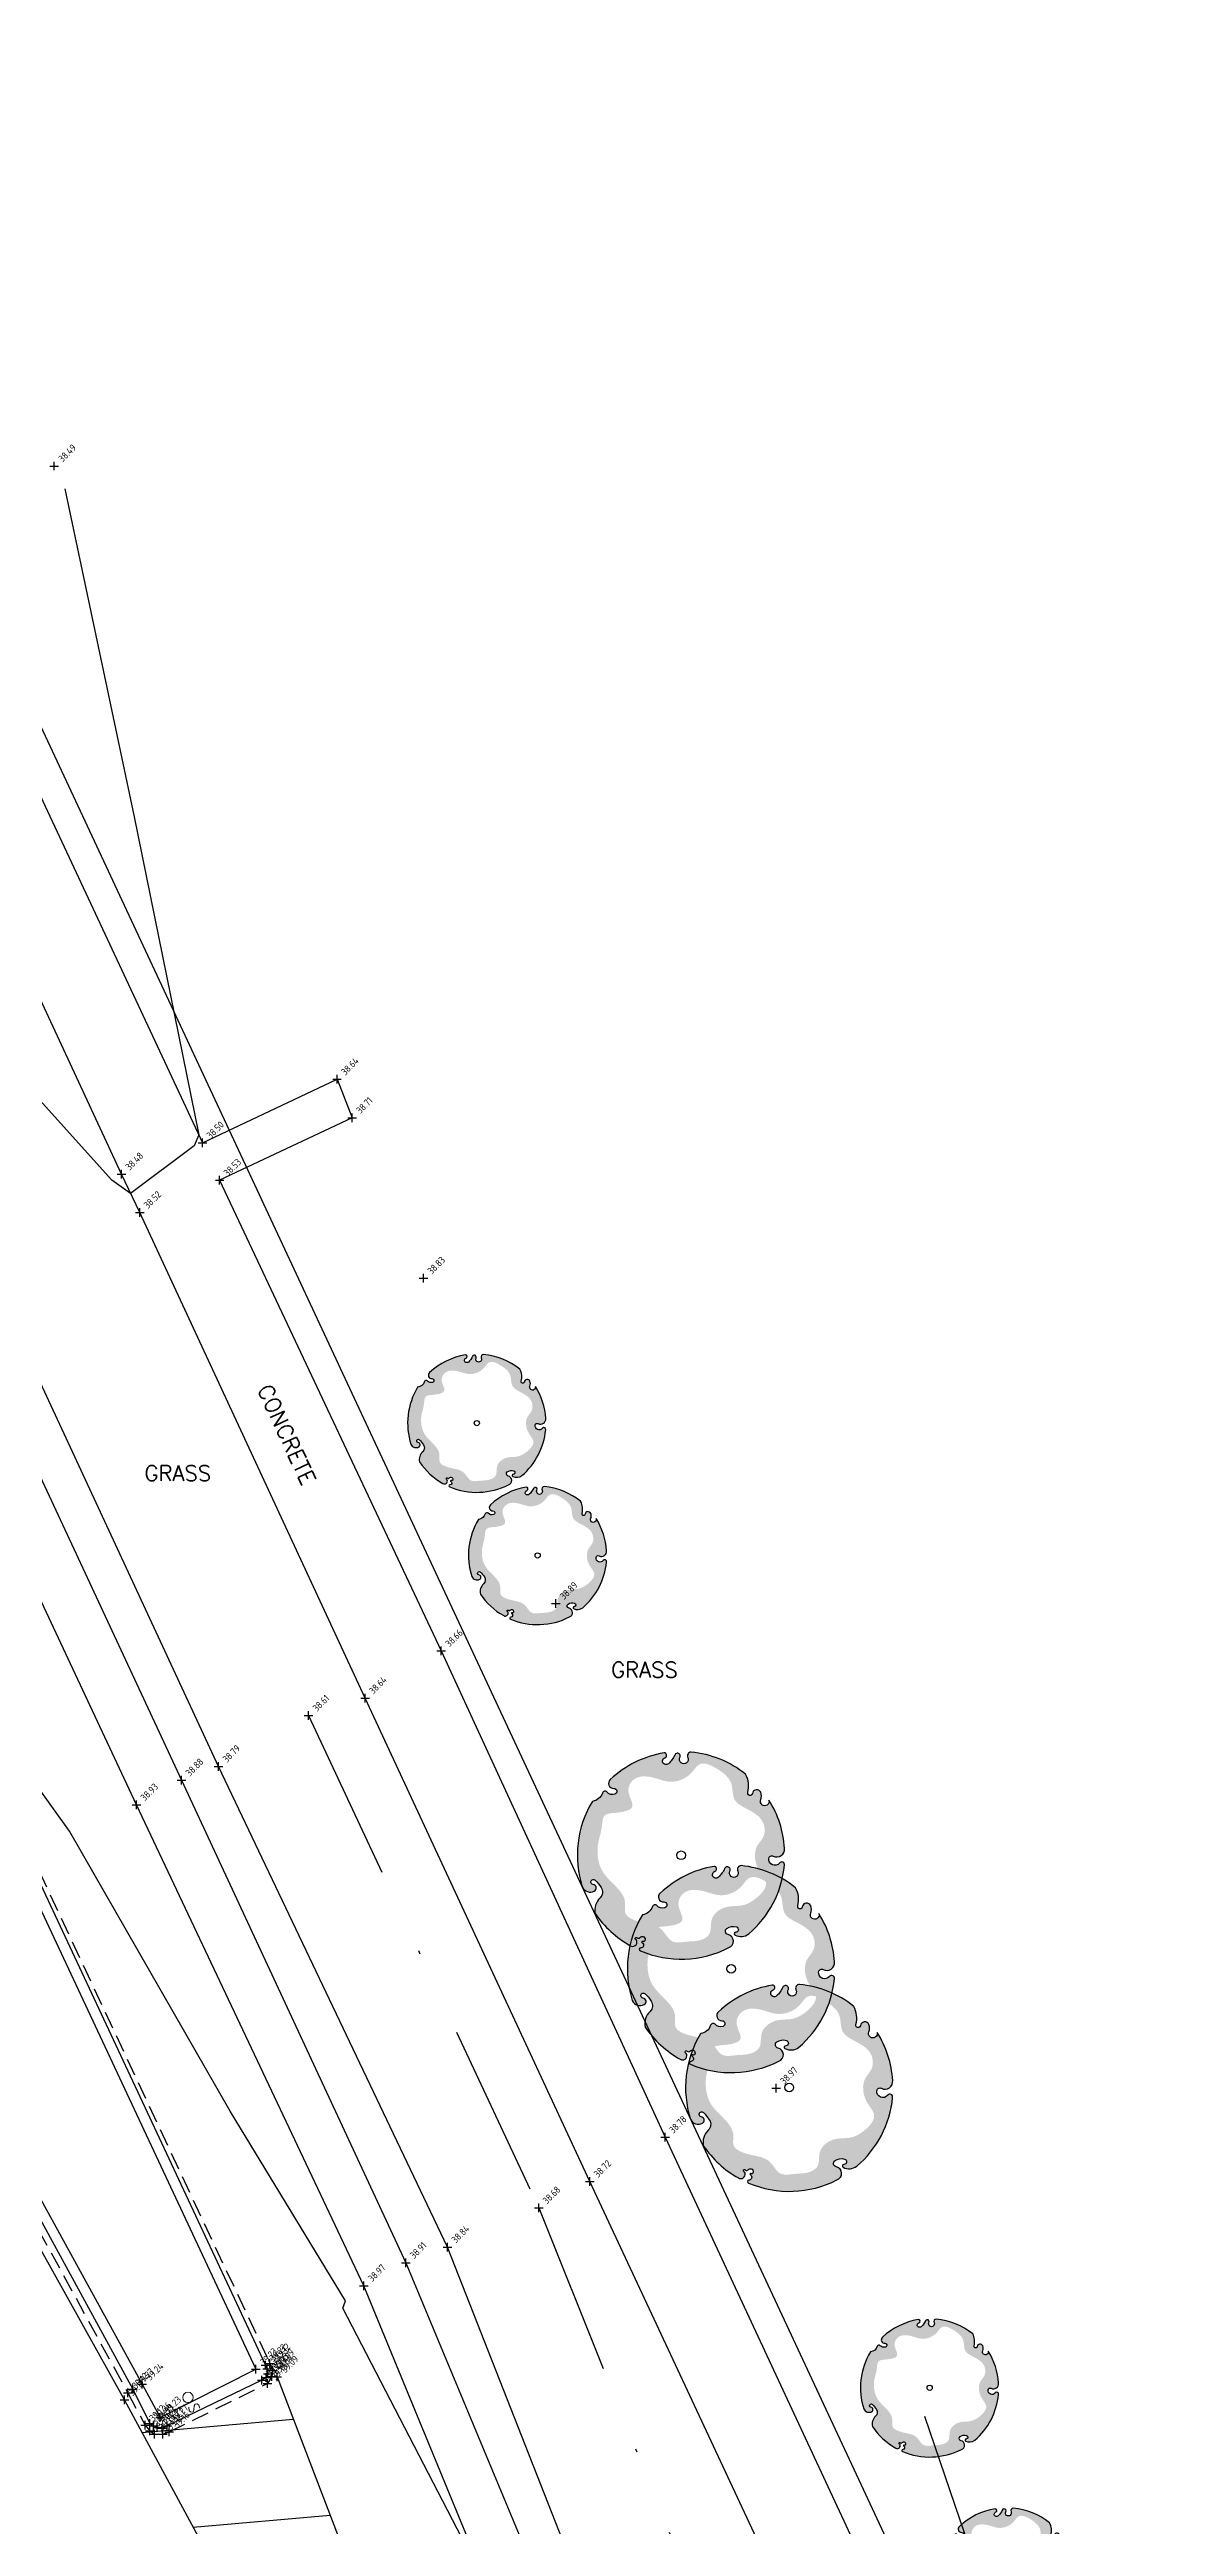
# Model space of a CAD drawing. Header units: metres. Extents: x 246075 to 247503, y 7418632 to 7419642.
# Drawn here: x 246929.4 to 246961.8, y 7419367.1 to 7419438.7 of the extents above; entities that cross this region are included whole.
import ezdxf
from ezdxf.enums import TextEntityAlignment as Align

# ---------------------------------------------------------------- set-up
doc = ezdxf.new("R2010")
doc.units = ezdxf.units.M
for name, pattern in [('DASHDOT', [10, 5, -2.5, 0, -2.5]), ('DASHED', [0.75, 0.5, -0.25]), ('PHANTOM', [2.5, 1.25, -0.25, 0.25, -0.25, 0.25, -0.25])]:
    doc.linetypes.add(name, pattern=pattern)
for name, color, linetype in [('-TEXT', 7, 'Continuous'), ('102_TOP_OF_BANK', 37, 'PHANTOM'), ('103_TOE_OF_BATTER', 37, 'DASHDOT'), ('103_TOE_OF_BATTER-L', 37, 'DASHDOT'), ('103_TOE_OF_BATTER-S', 37, 'DASHDOT'), ('104_EXISTING_SURFACE-L', 35, 'Continuous'), ('104_EXISTING_SURFACE-S', 35, 'Continuous'), ('201_SINGLE_TREE-H', 63, 'Continuous'), ('201_SINGLE_TREE-S', 96, 'Continuous'), ('403_EDGE_OF_BITUMEN', 8, 'Continuous'), ('403_EDGE_OF_BITUMEN-L', 8, 'Continuous'), ('403_EDGE_OF_BITUMEN-S', 8, 'Continuous'), ('408_BACK_OF_KERB', 10, 'Continuous'), ('408_BACK_OF_KERB-L', 10, 'Continuous'), ('408_BACK_OF_KERB-S', 10, 'Continuous'), ('410_PEDESTRIAN_PATH', 32, 'Continuous'), ('410_PEDESTRIAN_PATH-L', 32, 'Continuous'), ('410_PEDESTRIAN_PATH-S', 32, 'Continuous'), ('418_LANE_LINE_SOLID', 53, 'Continuous'), ('418_LANE_LINE_SOLID-L', 53, 'Continuous'), ('418_LANE_LINE_SOLID-S', 53, 'Continuous'), ('EX-TRAFFIC_SIGN_(SLS)', 89, 'Continuous'), ('Surface_Contours_Major', 4, 'Continuous'), ('Surface_Contours_Minor', 253, 'Continuous')]:
    doc.layers.add(name, color=color, linetype=linetype)
for name, color, linetype, true_color in [('407_INVERT_OF_KERB', 7, 'DASHED', 0xff4100), ('407_INVERT_OF_KERB-L', 7, 'DASHED', 0xff4100), ('407_INVERT_OF_KERB-S', 7, 'DASHED', 0xff4100), ('409_TOP_OF_KERB', 7, 'Continuous', 0xff4100), ('409_TOP_OF_KERB-L', 7, 'Continuous', 0xff4100), ('409_TOP_OF_KERB-S', 7, 'Continuous', 0xff4100), ('717_ELEC_LINE_OVER', 7, 'Continuous', 0xffa500)]:
    doc.layers.add(name, color=color, linetype=linetype, true_color=true_color)
doc.styles.add('ISO2.5', font='isocp.shx', dxfattribs={"height": 2.5})
doc.styles.get("Standard").update_dxf_attribs({"font": 'SIMPLEX.shx'})

# ---------------------------------------------------------------- blocks, each defined once
blk = doc.blocks.new('CROSS')
at = {"color": 0, "linetype": 'Continuous'}
for p, q in [((-0.5, 0), (0.5, 0)), ((0, -0.5), (0, 0.5))]:
    blk.add_line(p, q, dxfattribs=at)
blk = doc.blocks.new('201C')
at = {"layer": '201_SINGLE_TREE-H', "transparency": 33554534}
h = blk.add_hatch(color=256, dxfattribs=at)
h.paths.add_polyline_path([(-0.372, -0.334, 0.222926), (0.02, -0.5, 0.770799), (0.044, -0.442, -0.650302), (0.051, -0.412, -0.234737), (0.096, -0.425, -0.847312), (0.082, -0.447, 0.78443), (0.073, -0.458, 0.276934), (0.135, -0.481, 0.193599), (0.431, -0.254, 0.800435), (0.414, -0.234, -0.75216), (0.376, -0.192, -0.528914), (0.401, -0.191, 0.594112), (0.466, -0.18, 0.123805), (0.496, 0.062, -1.41759), (0.461, 0.081, 0.206906), (0.476, 0.113, 0.759729), (0.437, 0.125, -1.073307), (0.419, 0.139, 0.194379), (0.447, 0.223, 0.144612), (0.254, 0.43, 0.53339), (0.228, 0.413, -1.592592), (0.194, 0.429, 1.030038), (0.176, 0.451, -0.10361), (0.131, 0.426, -1.238487), (0.128, 0.459, 0.884725), (0.134, 0.482, 0.147549), (-0.155, 0.475, 0.71725), (-0.158, 0.429, -0.864032), (-0.165, 0.402, -0.310704), (-0.195, 0.427, 0.58143), (-0.217, 0.432, -0.281558), (-0.277, 0.416), (-0.278, 0.416, 0.217121), (-0.496, 0.063), (-0.496, 0.063, 0.440011), (-0.452, 0.021, 0.723973), (-0.444, 0.052, -1.384648), (-0.426, 0.066, -0.051107), (-0.415, 0.022, -0.361502), (-0.441, -0.021, 0.256822), (-0.494, -0.079, 0.116166), (-0.406, -0.291, 0.67803), (-0.368, -0.284, 0.170035), (-0.37, -0.274, -1.054701), (-0.36, -0.27, 0.431903), (-0.347, -0.275, -0.910728), (-0.333, -0.299, -0.42046), (-0.342, -0.298, 1.007885), (-0.348, -0.302, -0.766634), (-0.365, -0.322, 0.938602), (-0.372, -0.334)])
edge = h.paths.add_edge_path(flags=16)
edge.add_spline(control_points=[(-0.318, 0.247), (-0.303, 0.263), (-0.286, 0.289), (-0.256, 0.341), (-0.193, 0.315), (-0.092, 0.286), (-0.116, 0.394), (-0.036, 0.446), (0.039, 0.399), (0.103, 0.33), (0.196, 0.321), (0.278, 0.38), (0.344, 0.296), (0.379, 0.215), (0.33, 0.131), (0.392, 0.059), (0.438, -0.014), (0.405, -0.092), (0.346, -0.109), (0.31, -0.167), (0.306, -0.228), (0.329, -0.309), (0.241, -0.345), (0.165, -0.35), (0.103, -0.314), (0.046, -0.315), (0.005, -0.336), (-0.014, -0.368), (-0.033, -0.407), (-0.093, -0.415), (-0.146, -0.387), (-0.23, -0.366), (-0.225, -0.277), (-0.286, -0.229), (-0.334, -0.194), (-0.374, -0.141), (-0.328, -0.087), (-0.344, -0.001), (-0.387, 0.083), (-0.366, 0.18), (-0.336, 0.227), (-0.318, 0.247)], knot_values=[0, 0, 0, 0, 0.064972, 0.101243, 0.15652, 0.245586, 0.324463, 0.387907, 0.486094, 0.554514, 0.671826, 0.728629, 0.823661, 0.919885, 0.989953, 1.075257, 1.171704, 1.23593, 1.293575, 1.346478, 1.426142, 1.479146, 1.570817, 1.644481, 1.712561, 1.774901, 1.807, 1.846291, 1.885582, 1.928182, 2.007036, 2.074591, 2.151638, 2.226455, 2.293426, 2.340744, 2.397548, 2.47317, 2.587294, 2.673595, 2.754259, 2.754259, 2.754259, 2.754259], degree=3, periodic=0)
at = {"layer": '201_SINGLE_TREE-S'}
blk.add_lwpolyline([(-0.372, -0.334, 0.222926), (0.02, -0.5, 0.770799), (0.044, -0.442, -0.650302), (0.051, -0.412, -0.234737), (0.096, -0.425, -0.847312), (0.082, -0.447, 0.78443), (0.073, -0.458, 0.276934), (0.135, -0.481, 0.193599), (0.431, -0.254, 0.800435), (0.414, -0.234, -0.75216), (0.376, -0.192, -0.528914), (0.401, -0.191, 0.594112), (0.466, -0.18, 0.123805), (0.496, 0.062, -1.41759), (0.461, 0.081, 0.206906), (0.476, 0.113, 0.759729), (0.437, 0.125, -1.073307), (0.419, 0.139, 0.194379), (0.447, 0.223, 0.144612), (0.254, 0.43, 0.53339), (0.228, 0.413, -1.592592), (0.194, 0.429, 1.030038), (0.176, 0.451, -0.10361), (0.131, 0.426, -1.238487), (0.128, 0.459, 0.884725), (0.134, 0.482, 0.147549), (-0.155, 0.475, 0.71725), (-0.158, 0.429, -0.864032), (-0.165, 0.402, -0.310704), (-0.195, 0.427, 0.58143), (-0.217, 0.432, -0.281558), (-0.277, 0.416), (-0.278, 0.416, 0.217121), (-0.496, 0.063), (-0.496, 0.063, 0.440011), (-0.452, 0.021, 0.723973), (-0.444, 0.052, -1.384648), (-0.426, 0.066, -0.051107), (-0.415, 0.022, -0.361502), (-0.441, -0.021, 0.256822), (-0.494, -0.079, 0.116166), (-0.406, -0.291, 0.67803), (-0.368, -0.284, 0.170035), (-0.37, -0.274, -1.054701), (-0.36, -0.27, 0.431903), (-0.347, -0.275, -0.910728), (-0.333, -0.299, -0.42046), (-0.342, -0.298, 1.007885), (-0.348, -0.302, -0.766634), (-0.365, -0.322, 0.938602), (-0.372, -0.334)], format="xyb", dxfattribs=at)
blk = doc.blocks.new('201T')
at = {"layer": '201_SINGLE_TREE-S'}
blk.add_circle((0, 0), 0.5, dxfattribs=at)
blk = doc.blocks.new('SP')
at = {"color": 0, "linetype": 'Continuous', "lineweight": 13}
for p, q in [((0.15, 0.423), (0.15, -0.406)), ((0.28, 0.165), (0.263, 0.104)), ((0.263, 0.104), (0.302, 0.059)), ((0.335, 0.192), (0.28, 0.165)), ((0.302, 0.059), (0.401, 0.004)), ((0.424, 0.176), (0.335, 0.192)), ((0.401, 0.004), (0.407, 0.004)), ((0.44, -0.04), (0.401, 0.004)), ((0.401, 0.004), (0.407, 0.004)), ((0.263, -0.096), (0.368, -0.129)), ((0.368, -0.129), (0.424, -0.101)), ((0.368, -0.129), (0.374, -0.129)), ((0.424, -0.101), (0.44, -0.04))]:
    blk.add_line(p, q, dxfattribs=at)
blk.add_circle((0, 0), 0.15, dxfattribs=at)
blk = doc.blocks.new('C')
at = {"layer": '-TEXT'}
blk.add_text('CONCRETE', height=0.45, dxfattribs=at).set_placement((-0.001, -0.23), align=Align.CENTER)
blk = doc.blocks.new('G')
at = {"layer": '-TEXT'}
blk.add_text('GRASS', height=0.45, dxfattribs=at).set_placement((0.021, -0.235), align=Align.CENTER)

msp = doc.modelspace()

# ---------------------------------------------------------------- hatches: boundary and pattern name
at = {"layer": '418_LANE_LINE_SOLID'}
h = msp.add_hatch(dxfattribs=at)
h.set_pattern_fill('ANSI31', color=256, scale=0.9, angle=320, style=0)
h.paths.add_polyline_path([(246935.974, 7419371.467), (246941.128, 7419358.064), (246946.3, 7419344.868), (246952.588, 7419329.882), (246957.945, 7419317.449), (246961.305, 7419310.237), (246957.83, 7419317.497), (246961.305, 7419310.237), (246957.83, 7419317.497), (246952.135, 7419330.006), (246945.405, 7419344.498), (246938.983, 7419357.101), (246931.558, 7419370.803)])

# ---------------------------------------------------------------- linework, layer by layer
at = {"layer": '102_TOP_OF_BANK'}
msp.add_lwpolyline([(246964.762, 7419288.13, 0.000006), (246962.494, 7419293.018, 0.000004), (246958.792, 7419300.994, 0.000851), (246954.892, 7419309.358, -0.001305), (246952.356, 7419314.811, -0.001812), (246951.35, 7419317.009, 0.000378), (246946.558, 7419327.562, 0.000634), (246940.655, 7419340.49, 0.007086), (246940.109, 7419341.639, 0.013073), (246939.705, 7419342.408, 0.000875), (246933.342, 7419353.732, 0.00193), (246927.823, 7419363.426, -0.004646), (246925.553, 7419367.465, -0.008164), (246924.008, 7419370.386, -0.002235), (246918.588, 7419381.171, -0.001445), (246912.897, 7419392.704, -0.004879), (246911.255, 7419396.142, -0.003366), (246907.851, 7419403.581, 0.002455), (246903.201, 7419413.79, 0.000273), (246902.1, 7419416.173, -0.000057), (246896.779, 7419427.676, -0.001879), (246894.713, 7419432.188, -0.000934), (246890.605, 7419441.294)], format="xyb", dxfattribs=at)
at = {"layer": '103_TOE_OF_BATTER'}
msp.add_lwpolyline([(246936.887, 7419390.585), (246943.539, 7419376.35), (246949.538, 7419361.448), (246954.971, 7419348.635), (246960.277, 7419334.808), (246966.225, 7419321.779), (246972.366, 7419308.351), (246978.325, 7419294.951)], dxfattribs=at)
at = {"layer": '403_EDGE_OF_BITUMEN'}
for p, q in [((246934.284, 7419389.109), (246927.476, 7419403.751)), ((246940.902, 7419375.221), (246934.284, 7419389.109)), ((246946.752, 7419360.359), (246940.902, 7419375.221))]:
    msp.add_line(p, q, dxfattribs=at)
at = {"layer": '407_INVERT_OF_KERB'}
for p, q in [((246928.773, 7419386.762), (246935.767, 7419371.853)), ((246924.395, 7419384.264), (246931.657, 7419371.006)), ((246935.767, 7419371.853), (246935.854, 7419371.657)), ((246935.854, 7419371.657), (246935.826, 7419371.483)), ((246931.657, 7419371.006), (246932.158, 7419370.071)), ((246932.858, 7419369.88), (246935.694, 7419371.276)), ((246935.826, 7419371.483), (246935.694, 7419371.276)), ((246932.158, 7419370.071), (246932.297, 7419369.91)), ((246932.297, 7419369.91), (246932.426, 7419369.813)), ((246932.426, 7419369.813), (246932.668, 7419369.817)), ((246932.668, 7419369.817), (246932.858, 7419369.88))]:
    msp.add_line(p, q, dxfattribs=at)
at = {"layer": '408_BACK_OF_KERB'}
for p, q in [((246928.395, 7419386.575), (246935.364, 7419371.69)), ((246924.811, 7419384.481), (246932.07, 7419371.255)), ((246932.59, 7419370.298), (246935.364, 7419371.69)), ((246932.07, 7419371.255), (246932.59, 7419370.298))]:
    msp.add_line(p, q, dxfattribs=at)
at = {"layer": '409_TOP_OF_KERB'}
for p, q in [((246928.647, 7419386.739), (246935.637, 7419371.809)), ((246924.58, 7419384.35), (246931.802, 7419371.109)), ((246935.637, 7419371.809), (246935.686, 7419371.703)), ((246935.686, 7419371.703), (246935.707, 7419371.553)), ((246931.802, 7419371.109), (246932.296, 7419370.125)), ((246935.537, 7419371.376), (246932.797, 7419370.054)), ((246935.656, 7419371.455), (246935.537, 7419371.376)), ((246935.707, 7419371.553), (246935.656, 7419371.455)), ((246932.296, 7419370.125), (246932.402, 7419370.052)), ((246932.402, 7419370.052), (246932.503, 7419370.005)), ((246932.503, 7419370.005), (246932.651, 7419369.985)), ((246932.651, 7419369.985), (246932.797, 7419370.054))]:
    msp.add_line(p, q, dxfattribs=at)
at = {"layer": '410_PEDESTRIAN_PATH'}
for p, q in [((246925.679, 7419424.527), (246933.818, 7419407.137)), ((246931.473, 7419406.229), (246923.443, 7419423.52)), ((246933.818, 7419407.137), (246937.707, 7419408.974)), ((246937.707, 7419408.974), (246938.144, 7419407.86)), ((246938.144, 7419407.86), (246934.314, 7419406.055)), ((246932.001, 7419405.12), (246931.473, 7419406.229)), ((246934.314, 7419406.055), (246940.721, 7419392.45)), ((246938.519, 7419391.087), (246932.001, 7419405.12)), ((246940.721, 7419392.45), (246947.192, 7419378.392)), ((246945.018, 7419377.119), (246938.519, 7419391.087)), ((246947.192, 7419378.392), (246953.88, 7419364.051)), ((246951.68, 7419362.861), (246945.018, 7419377.119))]:
    msp.add_line(p, q, dxfattribs=at)
at = {"layer": '418_LANE_LINE_SOLID'}
for p, q in [((246926.37, 7419403.383), (246933.212, 7419388.714)), ((246931.91, 7419388), (246925.067, 7419402.593)), ((246933.212, 7419388.714), (246939.698, 7419374.769)), ((246938.487, 7419374.103), (246931.91, 7419388)), ((246931.558, 7419370.803), (246924.092, 7419384.195)), ((246939.698, 7419374.769), (246945.79, 7419360.148)), ((246944.565, 7419359.346), (246938.487, 7419374.103)), ((246935.974, 7419371.467), (246941.128, 7419358.064)), ((246938.983, 7419357.101), (246931.558, 7419370.803))]:
    msp.add_line(p, q, dxfattribs=at)
at = {"layer": '717_ELEC_LINE_OVER'}
msp.add_line((246967.862, 7419336.265), (246927.925, 7419421.753), dxfattribs=at)
at = {"layer": 'Surface_Contours_Major', "elevation": 39}
for points in [[(246942.146, 7419365.217), (246937.872, 7419373.458), (246937.954, 7419373.662), (246934.613, 7419379.15), (246929.974, 7419387.236), (246928.025, 7419389.957)], [(246954.7, 7419370.33), (246956.58, 7419364.793)]]:
    msp.add_lwpolyline(points, dxfattribs=at)
at = {"layer": 'Surface_Contours_Minor', "elevation": 38.5}
msp.add_lwpolyline([(246929.837, 7419426.033), (246931.842, 7419416.557), (246933.71, 7419407.366), (246933.581, 7419407.045), (246931.738, 7419405.672), (246931.196, 7419406.057), (246924.745, 7419413.205)], dxfattribs=at)

# ---------------------------------------------------------------- block references
at = {"layer": '-TEXT', "rotation": 295}
msp.add_blockref('C', (246936.259, 7419398.703), dxfattribs=at)
at = {"layer": '-TEXT'}
for p in [(246933.084, 7419397.596), (246946.575, 7419391.915)]:
    msp.add_blockref('G', p, dxfattribs=at)
at = {"layer": '103_TOE_OF_BATTER-S', "xscale": 0.25, "yscale": 0.25, "zscale": 0.25}
for p in [(246936.887, 7419390.585), (246943.539, 7419376.35)]:
    msp.add_blockref('CROSS', p, dxfattribs=at)
at = {"layer": '104_EXISTING_SURFACE-S', "xscale": 0.25, "yscale": 0.25, "zscale": 0.25}
for p in [(246929.532, 7419426.695), (246940.207, 7419403.22), (246944.034, 7419393.817), (246950.405, 7419379.809)]:
    msp.add_blockref('CROSS', p, dxfattribs=at)
at = {"layer": '201_SINGLE_TREE-S', "rotation": 25}
for name, p, xscale, yscale, zscale in [('201C', (246941.75, 7419399.032), 4, 4, 4), ('201T', (246941.75, 7419399.032), 0.15, 0.15, 0.15), ('201C', (246943.509, 7419395.21), 4, 4, 4), ('201T', (246943.509, 7419395.21), 0.15, 0.15, 0.15), ('201C', (246947.658, 7419386.542), 6, 6, 6), ('201C', (246949.103, 7419383.261), 6, 6, 6), ('201T', (246947.658, 7419386.542), 0.25, 0.25, 0.25), ('201C', (246950.786, 7419379.83), 6, 6, 6), ('201T', (246949.103, 7419383.261), 0.25, 0.25, 0.25), ('201T', (246950.786, 7419379.83), 0.25, 0.25, 0.25), ('201C', (246954.845, 7419371.152), 4, 4, 4), ('201T', (246954.845, 7419371.152), 0.15, 0.15, 0.15), ('201C', (246957.069, 7419365.685), 4, 4, 4)]:
    msp.add_blockref(name, p, dxfattribs=dict(at, xscale=xscale, yscale=yscale, zscale=zscale))
at = {"layer": '403_EDGE_OF_BITUMEN-S', "xscale": 0.25, "yscale": 0.25, "zscale": 0.25}
for p in [(246934.284, 7419389.109), (246940.902, 7419375.221)]:
    msp.add_blockref('CROSS', p, dxfattribs=at)
at = {"layer": '407_INVERT_OF_KERB-S', "xscale": 0.25, "yscale": 0.25, "zscale": 0.25}
for p in [(246935.767, 7419371.853), (246935.854, 7419371.657), (246931.657, 7419371.006), (246935.694, 7419371.276), (246935.826, 7419371.483), (246932.158, 7419370.071), (246932.297, 7419369.91), (246932.426, 7419369.813), (246932.668, 7419369.817), (246932.858, 7419369.88)]:
    msp.add_blockref('CROSS', p, dxfattribs=at)
at = {"layer": '408_BACK_OF_KERB-S', "xscale": 0.25, "yscale": 0.25, "zscale": 0.25}
for p in [(246935.364, 7419371.69), (246932.07, 7419371.255), (246932.59, 7419370.298)]:
    msp.add_blockref('CROSS', p, dxfattribs=at)
at = {"layer": '409_TOP_OF_KERB-S', "xscale": 0.25, "yscale": 0.25, "zscale": 0.25}
for p in [(246935.637, 7419371.809), (246935.686, 7419371.703), (246935.707, 7419371.553), (246931.802, 7419371.109), (246935.537, 7419371.376), (246935.656, 7419371.455), (246932.296, 7419370.125), (246932.402, 7419370.052), (246932.503, 7419370.005), (246932.651, 7419369.985), (246932.797, 7419370.054)]:
    msp.add_blockref('CROSS', p, dxfattribs=at)
at = {"layer": '410_PEDESTRIAN_PATH-S', "xscale": 0.25, "yscale": 0.25, "zscale": 0.25}
for p in [(246937.707, 7419408.974), (246938.144, 7419407.86), (246933.818, 7419407.137), (246931.473, 7419406.229), (246934.314, 7419406.055), (246932.001, 7419405.12), (246940.721, 7419392.45), (246938.519, 7419391.087), (246947.192, 7419378.392), (246945.018, 7419377.119)]:
    msp.add_blockref('CROSS', p, dxfattribs=at)
at = {"layer": '418_LANE_LINE_SOLID-S', "xscale": 0.25, "yscale": 0.25, "zscale": 0.25}
for p in [(246933.212, 7419388.714), (246931.91, 7419388), (246939.698, 7419374.769), (246938.487, 7419374.103), (246935.974, 7419371.467), (246931.558, 7419370.803)]:
    msp.add_blockref('CROSS', p, dxfattribs=at)
at = {"layer": 'EX-TRAFFIC_SIGN_(SLS)', "rotation": 295}
msp.add_blockref('SP', (246933.398, 7419370.876), dxfattribs=at)

# ---------------------------------------------------------------- texts
at = {"layer": '103_TOE_OF_BATTER-L', "style": 'ISO2.5'}
for s, p in [('38.61', (246937.055, 7419390.752)), ('38.68', (246943.706, 7419376.517))]:
    msp.add_text(s, height=0.2, rotation=45, dxfattribs=at).set_placement(p, align=Align.MIDDLE_LEFT)
at = {"layer": '104_EXISTING_SURFACE-L', "style": 'ISO2.5'}
for s, p in [('38.49', (246929.7, 7419426.863)), ('38.83', (246940.375, 7419403.387)), ('38.89', (246944.201, 7419393.985)), ('38.97', (246950.572, 7419379.977))]:
    msp.add_text(s, height=0.2, rotation=45, dxfattribs=at).set_placement(p, align=Align.MIDDLE_LEFT)
at = {"layer": '403_EDGE_OF_BITUMEN-L', "style": 'ISO2.5'}
for s, p in [('38.79', (246934.451, 7419389.276)), ('38.84', (246941.069, 7419375.388))]:
    msp.add_text(s, height=0.2, rotation=45, dxfattribs=at).set_placement(p, align=Align.MIDDLE_LEFT)
at = {"layer": '407_INVERT_OF_KERB-L', "style": 'ISO2.5'}
for s, p in [('39.12', (246935.934, 7419372.02)), ('39.13', (246935.861, 7419371.444)), ('39.09', (246935.993, 7419371.65)), ('39.09', (246936.021, 7419371.825)), ('39.12', (246931.824, 7419371.173)), ('39.12', (246932.326, 7419370.238)), ('39.11', (246932.465, 7419370.077)), ('39.13', (246932.594, 7419369.98)), ('39.15', (246932.836, 7419369.984)), ('39.16', (246933.025, 7419370.047))]:
    msp.add_text(s, height=0.2, rotation=45, dxfattribs=at).set_placement(p, align=Align.MIDDLE_LEFT)
at = {"layer": '408_BACK_OF_KERB-L', "style": 'ISO2.5'}
for s, p in [('39.24', (246932.237, 7419371.422)), ('39.23', (246935.532, 7419371.857)), ('39.23', (246932.757, 7419370.465))]:
    msp.add_text(s, height=0.2, rotation=45, dxfattribs=at).set_placement(p, align=Align.MIDDLE_LEFT)
at = {"layer": '409_TOP_OF_KERB-L', "style": 'ISO2.5'}
for s, p in [('39.22', (246935.804, 7419371.976)), ('39.27', (246931.97, 7419371.276)), ('39.24', (246935.705, 7419371.544)), ('39.23', (246935.823, 7419371.623)), ('39.23', (246935.853, 7419371.87)), ('39.23', (246935.874, 7419371.72)), ('39.26', (246932.463, 7419370.293)), ('39.27', (246932.569, 7419370.219)), ('39.26', (246932.67, 7419370.172)), ('39.27', (246932.818, 7419370.153)), ('39.27', (246932.964, 7419370.221))]:
    msp.add_text(s, height=0.2, rotation=45, dxfattribs=at).set_placement(p, align=Align.MIDDLE_LEFT)
at = {"layer": '410_PEDESTRIAN_PATH-L', "style": 'ISO2.5'}
for s, p in [('38.64', (246937.875, 7419409.142)), ('38.71', (246938.311, 7419408.028)), ('38.50', (246933.985, 7419407.305)), ('38.48', (246931.64, 7419406.396)), ('38.53', (246934.482, 7419406.223)), ('38.52', (246932.169, 7419405.288)), ('38.66', (246940.888, 7419392.617)), ('38.64', (246938.686, 7419391.255)), ('38.78', (246947.359, 7419378.56)), ('38.72', (246945.185, 7419377.286))]:
    msp.add_text(s, height=0.2, rotation=45, dxfattribs=at).set_placement(p, align=Align.MIDDLE_LEFT)
at = {"layer": '418_LANE_LINE_SOLID-L', "style": 'ISO2.5'}
for s, p in [('38.88', (246933.38, 7419388.881)), ('38.93', (246932.077, 7419388.167)), ('38.91', (246939.865, 7419374.936)), ('38.97', (246938.654, 7419374.27)), ('39.09', (246936.141, 7419371.634)), ('39.11', (246931.725, 7419370.97))]:
    msp.add_text(s, height=0.2, rotation=45, dxfattribs=at).set_placement(p, align=Align.MIDDLE_LEFT)

doc.saveas('drawing.dxf')
